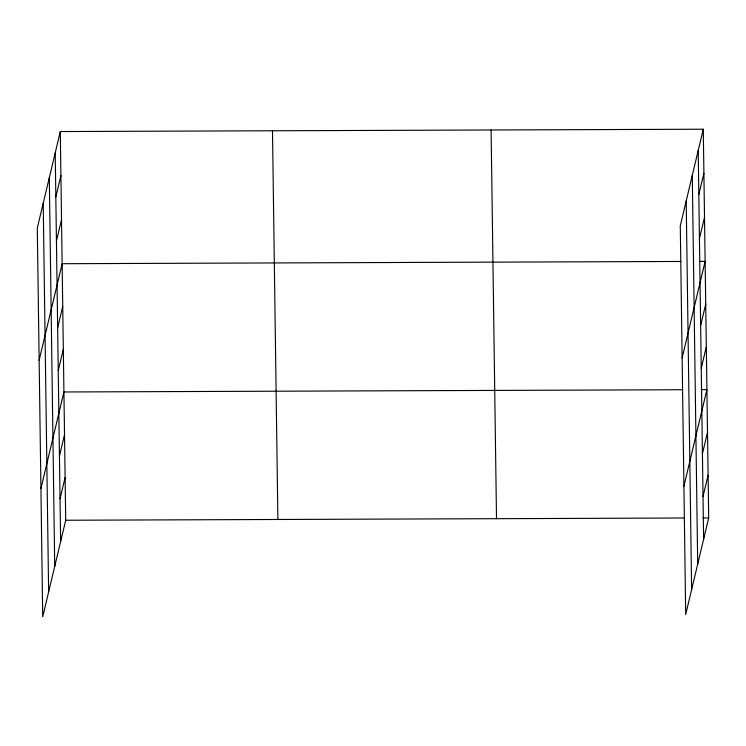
<?xml version="1.0" encoding="UTF-8"?>
<svg xmlns="http://www.w3.org/2000/svg" width="746" height="746" viewBox="0 0 746 746"><rect width="100%" height="100%" fill="white"/><g stroke="black" fill="none" stroke-linecap="round" stroke-linejoin="round"><path stroke-width="1.12" d="M60.295 131.548L37.3 228.08L42.718 616.783L65.713 520.251L60.295 131.548L703.282 129.217L708.7 517.92L685.705 614.452L680.287 225.749L703.282 129.217M55.829 196.925L60.911 175.599M56.444 240.977L61.526 219.65M39.137 360.243L62.142 263.711L680.912 261.464M57.656 327.792L62.729 306.466M58.253 370.548L63.326 349.221M40.927 488.509L63.923 391.976L682.693 389.738M59.438 456.058L64.52 434.731M60.034 498.813L65.116 477.496M698.815 194.594L703.898 173.268M699.431 238.645L704.513 217.319M682.133 357.912L705.129 261.38L699.356 261.398M700.643 325.461L705.725 304.135M701.24 368.216L706.322 346.89M683.914 486.178L706.91 389.645L701.147 389.673M702.424 453.727L707.506 432.41M703.021 496.482L708.103 475.165M65.713 520.251L684.483 518.004M702.937 517.938L708.7 517.92M698.209 150.543L703.618 539.246M692.288 175.357L697.706 564.06M686.199 200.935L691.617 589.629M491.101 129.99L496.51 518.684M272.486 130.783L277.894 519.477M55.213 152.874L60.631 541.577M49.301 177.688L54.719 566.391M43.212 203.266L48.63 591.96"/></g></svg>
